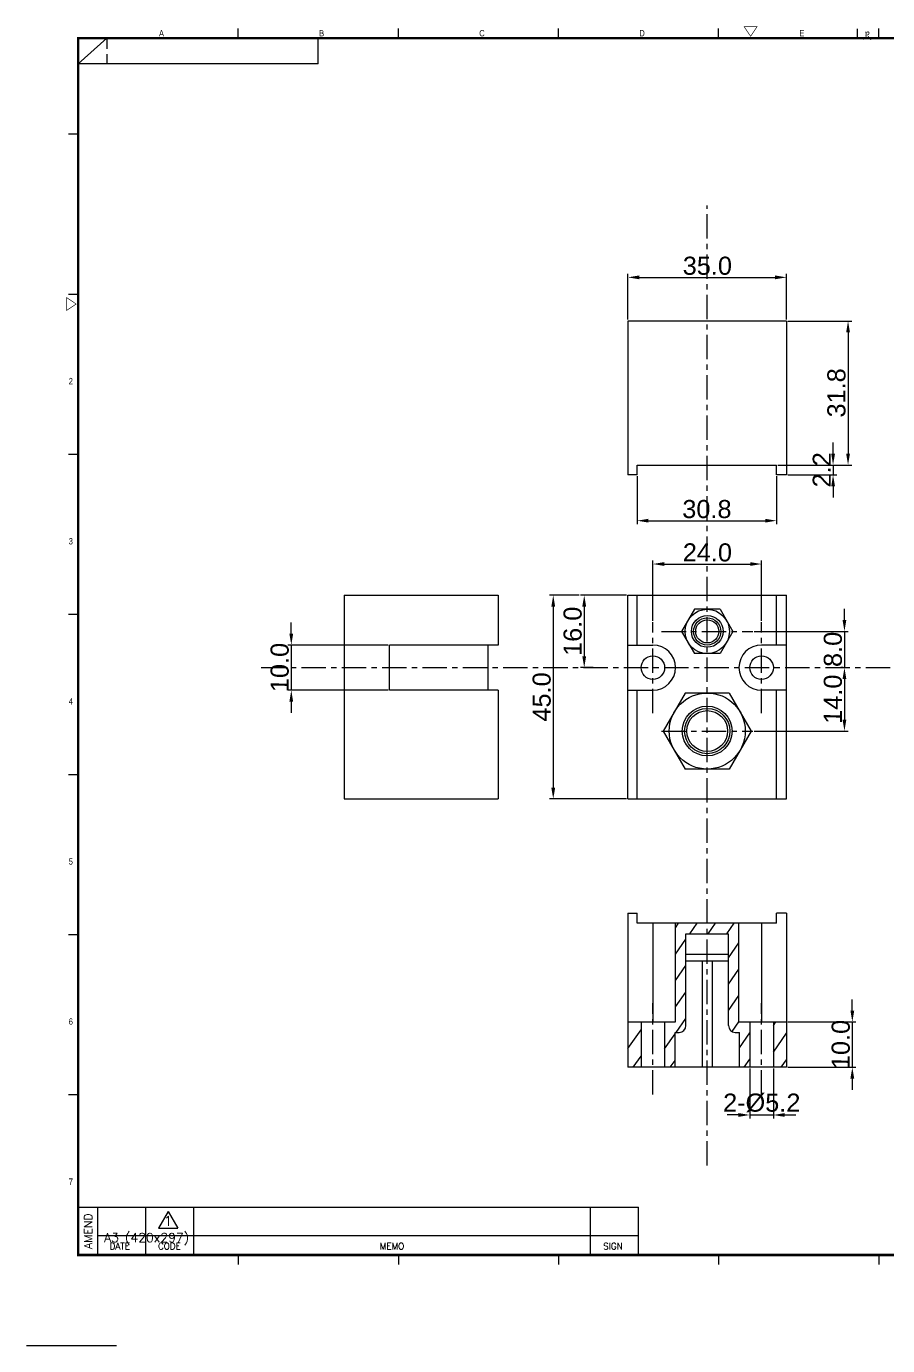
# Model space of a CAD drawing. Extents: x -425 to 6552, y -3049 to 3105.
# Drawn here: x 1785.3 to 1975.5, y -1928 to -1636.7 of the extents above; entities that cross this region are included whole.
import ezdxf
from ezdxf.enums import TextEntityAlignment as Align

# ---------------------------------------------------------------- set-up
doc = ezdxf.new("R2010")
doc.units = 0
doc.header["$PDMODE"] = 3
doc.header["$PDSIZE"] = 1.5
doc.linetypes.add('CENTER', pattern=[17.8, 10.75, -2.35, 2.35, -2.35])
doc.linetypes.add('HIDDEN', pattern=[3.525, 2.35, -1.175])
doc.layers.get('0').update_dxf_attribs({"linetype": 'CONTINUOUS'})
doc.layers.get('DEFPOINTS').update_dxf_attribs({"linetype": 'CONTINUOUS'})
doc.layers.add('3', color=112, linetype='CENTER')
doc.layers.add('DIM', color=1, linetype='CONTINUOUS')
doc.styles.add('OMI-1', font='arial.ttf', dxfattribs={"oblique": 1})
doc.styles.add('SIM', font='simplex')
doc.styles.get("Standard").update_dxf_attribs({"font": 'gulim.ttc', "width": 0.8, "height": 2})
doc.dimstyles.new('1', dxfattribs={"dimtxt": 4, "dimasz": 2.5, "dimexe": 0.8, "dimexo": 0.3, "dimgap": 0.5, "dimtad": 1, "dimtoh": 1, "dimdec": 1, "dimzin": 0, "dimtxsty": 'OMI-1', "dimcen": 0, "dimclrd": 256, "dimclre": 256, "dimclrt": 256, "dimazin": 3, "dimtfac": 0.8, "dimtdec": 1, "dimtix": 1, "dimtmove": 0, "dimatfit": 3, "dimtolj": 1, "dimtzin": 0})

# ---------------------------------------------------------------- blocks, each defined once
blk = doc.blocks.new('*D6191')
at = {"layer": 'DEFPOINTS', "color": 0}
for p in [(1953.12, -1692.11), (1918.12, -1701.75), (1953.12, -1701.75)]:
    blk.add_point(p, dxfattribs=at)
at = {"layer": 'DIM'}
for p, q in [((1918.12, -1701.45), (1918.12, -1691.31)), ((1920.62, -1692.11), (1950.62, -1692.11)), ((1953.12, -1701.45), (1953.12, -1691.31))]:
    blk.add_line(p, q, dxfattribs=at)
for points in [[(1920.62, -1691.69), (1920.62, -1692.53), (1918.12, -1692.11)], [(1950.62, -1692.53), (1950.62, -1691.69), (1953.12, -1692.11)]]:
    blk.add_solid(points, dxfattribs=at)
at = {"layer": 'DIM', "insert": (1935.62, -1689.57), "char_height": 4, "attachment_point": 5, "style": 'OMI-1'}
blk.add_mtext('\\A1;35.0', dxfattribs=at)
blk = doc.blocks.new('*D6192')
at = {"layer": 'DEFPOINTS', "color": 0}
for p in [(1953.12, -1701.75), (1950.92, -1733.55), (1966.72, -1733.55)]:
    blk.add_point(p, dxfattribs=at)
at = {"layer": 'DIM'}
for p, q in [((1953.42, -1701.75), (1967.52, -1701.75)), ((1966.72, -1704.25), (1966.72, -1731.05)), ((1951.22, -1733.55), (1967.52, -1733.55))]:
    blk.add_line(p, q, dxfattribs=at)
for points in [[(1967.13, -1704.25), (1966.3, -1704.25), (1966.72, -1701.75)], [(1966.3, -1731.05), (1967.13, -1731.05), (1966.72, -1733.55)]]:
    blk.add_solid(points, dxfattribs=at)
at = {"layer": 'DIM', "insert": (1964.17, -1717.65), "char_height": 4, "attachment_point": 5, "rotation": 90, "style": 'OMI-1'}
blk.add_mtext('\\A1;31.8', dxfattribs=at)
blk = doc.blocks.new('*D6193')
at = {"layer": 'DEFPOINTS', "color": 0}
for p in [(1950.92, -1733.55), (1953.12, -1735.75), (1963.41, -1735.75)]:
    blk.add_point(p, dxfattribs=at)
at = {"layer": 'DIM'}
for p, q in [((1963.41, -1731.05), (1963.41, -1728.55)), ((1951.22, -1733.55), (1964.21, -1733.55)), ((1953.42, -1735.75), (1964.21, -1735.75)), ((1963.41, -1733.55), (1963.41, -1735.75)), ((1963.41, -1738.25), (1963.41, -1740.75))]:
    blk.add_line(p, q, dxfattribs=at)
for points in [[(1963, -1731.05), (1963.83, -1731.05), (1963.41, -1733.55)], [(1963.83, -1738.25), (1963, -1738.25), (1963.41, -1735.75)]]:
    blk.add_solid(points, dxfattribs=at)
at = {"layer": 'DIM', "insert": (1960.91, -1734.65), "char_height": 4, "attachment_point": 5, "rotation": 90, "style": 'OMI-1'}
blk.add_mtext('\\A1;2.2', dxfattribs=at)
blk = doc.blocks.new('*D6194')
at = {"layer": 'DEFPOINTS', "color": 0}
for p in [(1920.12, -1735.75), (1950.92, -1735.75), (1950.92, -1745.85)]:
    blk.add_point(p, dxfattribs=at)
at = {"layer": 'DIM'}
for p, q in [((1920.12, -1736.05), (1920.12, -1746.65)), ((1950.92, -1736.05), (1950.92, -1746.65)), ((1922.62, -1745.85), (1948.42, -1745.85))]:
    blk.add_line(p, q, dxfattribs=at)
for points in [[(1922.62, -1745.43), (1922.62, -1746.26), (1920.12, -1745.85)], [(1948.42, -1746.26), (1948.42, -1745.43), (1950.92, -1745.85)]]:
    blk.add_solid(points, dxfattribs=at)
at = {"layer": 'DIM', "insert": (1935.52, -1743.3), "char_height": 4, "attachment_point": 5, "style": 'OMI-1'}
blk.add_mtext('\\A1;30.8', dxfattribs=at)
blk = doc.blocks.new('*D6195')
at = {"layer": 'DEFPOINTS', "color": 0}
for p in [(1947.62, -1755.42), (1923.62, -1768.24), (1947.62, -1768.24)]:
    blk.add_point(p, dxfattribs=at)
at = {"layer": 'DIM'}
for p, q in [((1923.62, -1767.94), (1923.62, -1754.62)), ((1926.12, -1755.42), (1945.12, -1755.42)), ((1947.62, -1767.94), (1947.62, -1754.62))]:
    blk.add_line(p, q, dxfattribs=at)
for points in [[(1926.12, -1755), (1926.12, -1755.83), (1923.62, -1755.42)], [(1945.12, -1755.83), (1945.12, -1755), (1947.62, -1755.42)]]:
    blk.add_solid(points, dxfattribs=at)
at = {"layer": 'DIM', "insert": (1935.62, -1752.88), "char_height": 4, "attachment_point": 5, "style": 'OMI-1'}
blk.add_mtext('\\A1;24.0', dxfattribs=at)
blk = doc.blocks.new('*D6196')
at = {"layer": 'DEFPOINTS', "color": 0}
for p in [(1945.68, -1770.3), (1962.74, -1778.3), (1965.92, -1778.3)]:
    blk.add_point(p, dxfattribs=at)
at = {"layer": 'DIM'}
for p, q in [((1965.92, -1767.8), (1965.92, -1765.3)), ((1945.98, -1770.3), (1966.72, -1770.3)), ((1965.92, -1770.3), (1965.92, -1778.3)), ((1963.04, -1778.3), (1966.72, -1778.3)), ((1965.92, -1780.8), (1965.92, -1783.3))]:
    blk.add_line(p, q, dxfattribs=at)
for points in [[(1965.51, -1767.8), (1966.34, -1767.8), (1965.92, -1770.3)], [(1966.34, -1780.8), (1965.51, -1780.8), (1965.92, -1778.3)]]:
    blk.add_solid(points, dxfattribs=at)
at = {"layer": 'DIM', "insert": (1963.38, -1774.3), "char_height": 4, "attachment_point": 5, "rotation": 90, "style": 'OMI-1'}
blk.add_mtext('\\A1;8.0', dxfattribs=at)
blk = doc.blocks.new('*D6197')
at = {"layer": 'DEFPOINTS', "color": 0}
for p in [(1965.92, -1778.3), (1945.68, -1792.3), (1965.92, -1792.3)]:
    blk.add_point(p, dxfattribs=at)
at = {"layer": 'DIM'}
for p, q in [((1965.62, -1778.3), (1965.12, -1778.3)), ((1965.92, -1780.8), (1965.92, -1789.8)), ((1945.98, -1792.3), (1966.72, -1792.3))]:
    blk.add_line(p, q, dxfattribs=at)
for points in [[(1966.34, -1780.8), (1965.51, -1780.8), (1965.92, -1778.3)], [(1965.51, -1789.8), (1966.34, -1789.8), (1965.92, -1792.3)]]:
    blk.add_solid(points, dxfattribs=at)
at = {"layer": 'DIM', "insert": (1963.38, -1785.3), "char_height": 4, "attachment_point": 5, "rotation": 90, "style": 'OMI-1'}
blk.add_mtext('\\A1;14.0', dxfattribs=at)
blk = doc.blocks.new('*D6198')
at = {"layer": 'DEFPOINTS', "color": 0}
for p in [(1918.12, -1762.3), (1908.46, -1778.3), (1910.7, -1778.3)]:
    blk.add_point(p, dxfattribs=at)
at = {"layer": 'DIM'}
for p, q in [((1917.82, -1762.3), (1907.66, -1762.3)), ((1908.46, -1764.8), (1908.46, -1775.8)), ((1910.4, -1778.3), (1907.66, -1778.3))]:
    blk.add_line(p, q, dxfattribs=at)
for points in [[(1908.88, -1764.8), (1908.04, -1764.8), (1908.46, -1762.3)], [(1908.04, -1775.8), (1908.88, -1775.8), (1908.46, -1778.3)]]:
    blk.add_solid(points, dxfattribs=at)
at = {"layer": 'DIM', "insert": (1905.92, -1770.3), "char_height": 4, "attachment_point": 5, "rotation": 90, "style": 'OMI-1'}
blk.add_mtext('\\A1;16.0', dxfattribs=at)
blk = doc.blocks.new('*D6199')
at = {"layer": 'DEFPOINTS', "color": 0}
for p in [(1907.66, -1762.3), (1901.62, -1807.3), (1918.12, -1807.3)]:
    blk.add_point(p, dxfattribs=at)
at = {"layer": 'DIM'}
for p, q in [((1907.36, -1762.3), (1900.82, -1762.3)), ((1901.62, -1764.8), (1901.62, -1804.8)), ((1917.82, -1807.3), (1900.82, -1807.3))]:
    blk.add_line(p, q, dxfattribs=at)
for points in [[(1902.04, -1764.8), (1901.2, -1764.8), (1901.62, -1762.3)], [(1901.2, -1804.8), (1902.04, -1804.8), (1901.62, -1807.3)]]:
    blk.add_solid(points, dxfattribs=at)
at = {"layer": 'DIM', "insert": (1899.08, -1784.8), "char_height": 4, "attachment_point": 5, "rotation": 90, "style": 'OMI-1'}
blk.add_mtext('\\A1;45.0', dxfattribs=at)
blk = doc.blocks.new('*D6508')
at = {"layer": 'DEFPOINTS', "color": 0}
for p in [(1953.12, -1856.55), (1953.12, -1866.55), (1967.66, -1866.55)]:
    blk.add_point(p, dxfattribs=at)
at = {"layer": 'DIM'}
for p, q in [((1967.66, -1854.05), (1967.66, -1851.55)), ((1953.42, -1856.55), (1968.46, -1856.55)), ((1967.66, -1856.55), (1967.66, -1866.55)), ((1953.42, -1866.55), (1968.46, -1866.55)), ((1967.66, -1869.05), (1967.66, -1871.55))]:
    blk.add_line(p, q, dxfattribs=at)
for points in [[(1967.24, -1854.05), (1968.08, -1854.05), (1967.66, -1856.55)], [(1968.08, -1869.05), (1967.24, -1869.05), (1967.66, -1866.55)]]:
    blk.add_solid(points, dxfattribs=at)
at = {"layer": 'DIM', "insert": (1965.12, -1861.55), "char_height": 4, "attachment_point": 5, "rotation": 90, "style": 'OMI-1'}
blk.add_mtext('\\A1;10.0', dxfattribs=at)
blk = doc.blocks.new('*D6509')
at = {"layer": 'DEFPOINTS', "color": 0}
for p in [(1945.02, -1866.55), (1950.22, -1866.55), (1950.22, -1877.09)]:
    blk.add_point(p, dxfattribs=at)
at = {"layer": 'DIM'}
for p, q in [((1945.02, -1866.85), (1945.02, -1877.89)), ((1950.22, -1866.85), (1950.22, -1877.89)), ((1942.52, -1877.09), (1940.02, -1877.09)), ((1945.02, -1877.09), (1950.22, -1877.09)), ((1952.72, -1877.09), (1955.22, -1877.09))]:
    blk.add_line(p, q, dxfattribs=at)
for points in [[(1942.52, -1877.5), (1942.52, -1876.67), (1945.02, -1877.09)], [(1952.72, -1876.67), (1952.72, -1877.5), (1950.22, -1877.09)]]:
    blk.add_solid(points, dxfattribs=at)
at = {"layer": 'DIM', "insert": (1947.62, -1874.43), "char_height": 4, "attachment_point": 5, "style": 'OMI-1'}
blk.add_mtext('\\A1;\\A1;2-%%C5.2', dxfattribs=at)
blk = doc.blocks.new('*D6510')
at = {"layer": 'DEFPOINTS', "color": 0}
for p in [(1865.47, -1773.3), (1843.78, -1783.3), (1865.47, -1783.3)]:
    blk.add_point(p, dxfattribs=at)
at = {"layer": 'DIM'}
for p, q in [((1843.78, -1770.8), (1843.78, -1768.3)), ((1865.17, -1773.3), (1842.98, -1773.3)), ((1843.78, -1773.3), (1843.78, -1783.3)), ((1865.17, -1783.3), (1842.98, -1783.3)), ((1843.78, -1785.8), (1843.78, -1788.3))]:
    blk.add_line(p, q, dxfattribs=at)
for points in [[(1843.36, -1770.8), (1844.19, -1770.8), (1843.78, -1773.3)], [(1844.19, -1785.8), (1843.36, -1785.8), (1843.78, -1783.3)]]:
    blk.add_solid(points, dxfattribs=at)
at = {"layer": 'DIM', "insert": (1841.23, -1778.3), "char_height": 4, "attachment_point": 5, "rotation": 90, "style": 'OMI-1'}
blk.add_mtext('\\A1;10.0', dxfattribs=at)

msp = doc.modelspace()

# ---------------------------------------------------------------- hatches: boundary and pattern name
at = {"linetype": 'CONTINUOUS'}
h = msp.add_hatch(dxfattribs=at)
h.set_pattern_fill('ANSI31', color=2, angle=10, style=0, pattern_type=2)
h.set_pattern_definition([(55, (1935.6196, -1866.5506), (-2.73952, 1.91823), [])])
edge = h.paths.add_edge_path()
edge.add_line((1918.12, -1866.55), (1921.02, -1866.55))
edge.add_line((1918.12, -1866.55), (1918.12, -1856.55))
edge.add_line((1918.12, -1856.55), (1921.02, -1856.55))
edge.add_line((1921.02, -1856.55), (1921.02, -1866.55))
edge = h.paths.add_edge_path()
edge.add_line((1926.22, -1866.55), (1928.52, -1866.55))
edge.add_line((1926.22, -1856.55), (1926.22, -1866.55))
edge.add_line((1926.22, -1856.55), (1928.62, -1856.55))
edge.add_line((1928.62, -1856.55), (1928.62, -1834.75))
edge.add_line((1928.62, -1834.75), (1942.62, -1834.75))
edge.add_line((1942.62, -1856.55), (1942.62, -1834.75))
edge.add_line((1942.62, -1856.55), (1945.02, -1856.55))
edge.add_line((1945.02, -1856.55), (1945.02, -1866.55))
edge.add_line((1942.72, -1866.55), (1945.02, -1866.55))
edge.add_line((1942.72, -1866.55), (1942.72, -1858.85))
edge.add_line((1941.82, -1858.85), (1942.72, -1858.85))
edge.add_arc((1941.82, -1857.35), 1.5, 180, 270)
edge.add_line((1940.32, -1857.35), (1940.32, -1837.05))
edge.add_line((1930.92, -1837.05), (1940.32, -1837.05))
edge.add_line((1930.92, -1857.35), (1930.92, -1837.05))
edge.add_arc((1929.42, -1857.35), 1.5, 270, 0)
edge.add_line((1928.52, -1858.85), (1929.42, -1858.85))
edge.add_line((1928.52, -1866.55), (1928.52, -1858.85))
edge = h.paths.add_edge_path()
edge.add_line((1950.22, -1866.55), (1953.12, -1866.55))
edge.add_line((1950.22, -1856.55), (1950.22, -1866.55))
edge.add_line((1950.22, -1856.55), (1953.12, -1856.55))
edge.add_line((1953.12, -1866.55), (1953.12, -1856.55))

# ---------------------------------------------------------------- linework, layer by layer
for p, q in [((1832.06, -1639.3), (1832.06, -1637.18)), ((1867.42, -1639.3), (1867.42, -1637.18)), ((1902.78, -1639.3), (1902.78, -1637.18)), ((1938.14, -1639.3), (1938.14, -1637.18)), ((1968.73, -1637.24), (1968.73, -1638.47)), ((1973.49, -1639.3), (1973.49, -1637.18)), ((1796.71, -1644.96), (1803.07, -1639.3)), ((1849.74, -1644.96), (1849.74, -1639.3)), ((1968.73, -1638.47), (1968.73, -1639.54)), ((1849.74, -1644.96), (1796.71, -1644.96)), ((1796.71, -1660.52), (1794.59, -1660.52)), ((1796.71, -1695.88), (1794.59, -1695.88)), ((1796.71, -1731.23), (1794.59, -1731.23)), ((1796.71, -1766.59), (1794.59, -1766.59)), ((1796.71, -1801.95), (1794.59, -1801.95)), ((1796.71, -1837.3), (1794.59, -1837.3)), ((1796.71, -1872.66), (1794.59, -1872.66)), ((1796.71, -1897.41), (1920.46, -1897.41)), ((1800.95, -1897.41), (1800.95, -1908.02)), ((1811.56, -1897.41), (1811.56, -1908.02)), ((1816.58, -1898.4), (1814.46, -1902.11)), ((1816.58, -1898.4), (1818.7, -1902.11)), ((1822.16, -1897.41), (1822.16, -1908.02)), ((1909.85, -1908.02), (1909.85, -1897.41)), ((1920.46, -1908.02), (1920.46, -1897.41)), ((1814.46, -1902.11), (1818.7, -1902.11)), ((1920.46, -1903.78), (1800.95, -1903.78)), ((1832.06, -1908.02), (1832.06, -1910.14)), ((1867.42, -1908.02), (1867.42, -1910.14)), ((1902.78, -1908.02), (1902.78, -1910.14)), ((1938.14, -1908.02), (1938.14, -1910.14)), ((1973.49, -1908.02), (1973.49, -1910.14)), ((1785.28, -1928.02), (1805.16, -1928.02))]:
    msp.add_line(p, q)
at = {"linetype": 'HIDDEN'}
msp.add_line((1803.07, -1639.3), (1803.07, -1644.96), dxfattribs=at)
at = {"color": 7, "linetype": 'CONTINUOUS'}
for p, q in [((1918.12, -1701.75), (1918.12, -1735.75)), ((1953.12, -1701.75), (1918.12, -1701.75)), ((1953.12, -1701.75), (1953.12, -1735.75)), ((1920.12, -1735.75), (1918.12, -1735.75)), ((1920.12, -1735.75), (1920.12, -1733.55)), ((1920.12, -1733.55), (1950.92, -1733.55)), ((1950.92, -1735.75), (1950.92, -1733.55)), ((1953.12, -1735.75), (1950.92, -1735.75)), ((1855.47, -1762.3), (1855.47, -1807.3)), ((1855.47, -1762.3), (1889.47, -1762.3)), ((1889.47, -1762.3), (1889.47, -1773.3)), ((1918.12, -1807.3), (1918.12, -1762.3)), ((1918.12, -1762.3), (1953.12, -1762.3)), ((1920.12, -1773.3), (1920.12, -1762.3)), ((1950.92, -1773.3), (1950.92, -1762.3)), ((1953.12, -1807.3), (1953.12, -1762.3)), ((1865.47, -1783.3), (1865.47, -1773.3)), ((1889.47, -1773.3), (1865.47, -1773.3)), ((1887.27, -1783.3), (1887.27, -1773.3)), ((1918.12, -1773.3), (1923.62, -1773.3)), ((1953.12, -1773.3), (1947.62, -1773.3)), ((1889.47, -1783.3), (1865.47, -1783.3)), ((1889.47, -1783.3), (1889.47, -1807.3)), ((1918.12, -1783.3), (1923.62, -1783.3)), ((1920.12, -1807.3), (1920.12, -1783.3)), ((1953.12, -1783.3), (1947.62, -1783.3)), ((1950.92, -1807.3), (1950.92, -1783.3)), ((1855.47, -1807.3), (1889.47, -1807.3)), ((1918.12, -1807.3), (1953.12, -1807.3)), ((1918.12, -1832.55), (1920.12, -1832.55)), ((1918.12, -1832.55), (1918.12, -1866.55)), ((1920.12, -1834.75), (1920.12, -1832.55)), ((1950.92, -1834.75), (1920.12, -1834.75)), ((1923.62, -1834.75), (1923.62, -1856.55)), ((1928.62, -1856.55), (1928.62, -1834.75)), ((1942.62, -1856.55), (1942.62, -1834.75)), ((1947.62, -1834.75), (1947.62, -1856.55)), ((1953.12, -1832.55), (1950.92, -1832.55)), ((1950.92, -1834.75), (1950.92, -1832.55)), ((1953.12, -1832.55), (1953.12, -1866.55)), ((1930.92, -1837.05), (1940.32, -1837.05)), ((1930.92, -1857.35), (1930.92, -1837.05)), ((1940.32, -1857.35), (1940.32, -1837.05)), ((1930.92, -1841.55), (1940.32, -1841.55)), ((1930.92, -1843.05), (1940.32, -1843.05)), ((1934.55, -1866.55), (1934.55, -1843.05)), ((1936.69, -1843.05), (1936.69, -1866.55)), ((1918.12, -1856.55), (1928.62, -1856.55)), ((1921.02, -1856.55), (1921.02, -1866.55)), ((1926.22, -1856.55), (1926.22, -1866.55)), ((1942.62, -1856.55), (1953.12, -1856.55)), ((1945.02, -1856.55), (1945.02, -1866.55)), ((1950.22, -1856.55), (1950.22, -1866.55)), ((1928.52, -1866.55), (1928.52, -1858.85)), ((1928.52, -1858.85), (1929.42, -1858.85)), ((1941.82, -1858.85), (1942.72, -1858.85)), ((1942.72, -1866.55), (1942.72, -1858.85)), ((1953.12, -1866.55), (1918.12, -1866.55))]:
    msp.add_line(p, q, dxfattribs=at)
at = {"color": 4}
for p, q in [((1932.79, -1765.4), (1929.96, -1770.3)), ((1938.45, -1765.4), (1932.79, -1765.4)), ((1938.45, -1765.4), (1941.28, -1770.3)), ((1929.96, -1770.3), (1932.79, -1775.2)), ((1941.28, -1770.3), (1938.45, -1775.2)), ((1938.45, -1775.2), (1932.79, -1775.2)), ((1930.77, -1783.9), (1925.92, -1792.3)), ((1940.47, -1783.9), (1930.77, -1783.9)), ((1940.47, -1783.9), (1945.32, -1792.3)), ((1925.92, -1792.3), (1930.77, -1800.7)), ((1945.32, -1792.3), (1940.47, -1800.7)), ((1940.47, -1800.7), (1930.77, -1800.7))]:
    msp.add_line(p, q, dxfattribs=at)
for points, const_width in [([(1945.21, -1638.88), (1946.62, -1636.76), (1943.79, -1636.76)], 0.141), ([(2185.64, -1639.3), (1796.71, -1639.3), (1796.71, -1908.02), (2185.64, -1908.02)], 0.566), ([(1796.28, -1698), (1794.16, -1699.41), (1794.16, -1696.58)], 0.141)]:
    msp.add_lwpolyline(points, close=True, dxfattribs=dict(const_width=const_width))
for centre, radius in [((1935.62, -1770.3), 4.9), ((1935.62, -1770.3), 3), ((1935.62, -1770.3), 2.55), ((1935.62, -1792.3), 8.4), ((1935.62, -1792.3), 5), ((1935.62, -1792.3), 4.5)]:
    msp.add_circle(centre, radius, dxfattribs=at)
at = {"color": 7, "linetype": 'CONTINUOUS'}
for centre, radius in [((1935.62, -1770.3), 3.5), ((1923.62, -1778.3), 2.6), ((1947.62, -1778.3), 2.6), ((1935.62, -1792.3), 5.5)]:
    msp.add_circle(centre, radius, dxfattribs=at)
for centre, radius, start, end in [((1923.62, -1778.3), 5, 270, 90), ((1947.62, -1778.3), 5, 90, 270), ((1929.42, -1857.35), 1.5, 270, 0), ((1941.82, -1857.35), 1.5, 180, 270)]:
    msp.add_arc(centre, radius, start, end, dxfattribs=at)
at = {"layer": '3', "linetype": 'CENTER', "ltscale": 0.5}
for p, q in [((1935.62, -1888.21), (1935.62, -1676.24)), ((1923.62, -1788.36), (1923.62, -1768.24)), ((1947.62, -1788.36), (1947.62, -1768.24)), ((1925.56, -1770.3), (1945.68, -1770.3)), ((1837.13, -1778.3), (2106.24, -1778.3)), ((1925.56, -1792.3), (1945.68, -1792.3)), ((1923.62, -1872.55), (1923.62, -1852.42)), ((1947.62, -1872.55), (1947.62, -1852.42))]:
    msp.add_line(p, q, dxfattribs=at)

# ---------------------------------------------------------------- texts
at = {"width": 0.85}
for s, p in [('A', (1814.56, -1638.9)), ('B', (1849.92, -1638.9)), ('C', (1885.28, -1638.9)), ('D', (1920.63, -1638.9)), ('E', (1955.99, -1638.9)), ('2', (1794.63, -1715.73)), ('3', (1794.63, -1751.09)), ('4', (1794.63, -1786.45)), ('5', (1794.63, -1821.8)), ('6', (1794.63, -1857.16)), ('7', (1794.63, -1892.52))]:
    msp.add_text(s, height=1.41, dxfattribs=at).set_placement(p)
at = {"oblique": 5, "width": 0.8}
msp.add_text("`a'", height=1.768, rotation=180, dxfattribs=at).set_placement((1972.15, -1637.83))
at = {"style": 'SIM'}
msp.add_text('AMEND', height=1.768, rotation=90, dxfattribs=at).set_placement((1799.8, -1902.75), align=Align.CENTER)
for s, height, p in [('1', 2.12, (1816.58, -1900.52)), ('DATE', 1.414, (1805.9, -1906.05)), ('CODE', 1.414, (1816.86, -1906.05)), ('MEMO', 1.414, (1866.01, -1906.05)), ('SIGN', 1.414, (1914.8, -1906.05))]:
    msp.add_text(s, height=height, dxfattribs=at).set_placement(p, align=Align.MIDDLE)
msp.add_text('A3 (420x297)', height=2, dxfattribs=at).set_placement((1802.44, -1905.16))

# ---------------------------------------------------------------- dimensions: what is measured, and where the dimension line sits
at = {"layer": 'DIM'}
for base, p1, p2, picture, middle in [((1953.12, -1692.11), (1918.12, -1701.75), (1953.12, -1701.75), '*D6191', (1935.62, -1689.57)), ((1950.92, -1745.85), (1920.12, -1735.75), (1950.92, -1735.75), '*D6194', (1935.52, -1743.3)), ((1947.62, -1755.42), (1923.62, -1768.24), (1947.62, -1768.24), '*D6195', (1935.62, -1752.88))]:
    dim = msp.add_linear_dim(base=base, p1=p1, p2=p2, dimstyle='1', dxfattribs=at)
    dim.commit()
    dim.dimension.update_dxf_attribs({"geometry": picture, "text_midpoint": middle})
for base, p1, p2, picture, middle in [((1966.72, -1733.55), (1953.12, -1701.75), (1950.92, -1733.55), '*D6192', (1964.17, -1717.65)), ((1963.41, -1735.75), (1950.92, -1733.55), (1953.12, -1735.75), '*D6193', (1960.91, -1734.65)), ((1901.62, -1807.3), (1907.66, -1762.3), (1918.12, -1807.3), '*D6199', (1899.08, -1784.8)), ((1908.46, -1778.3), (1918.12, -1762.3), (1910.7, -1778.3), '*D6198', (1905.92, -1770.3)), ((1965.92, -1778.3), (1945.68, -1770.3), (1962.74, -1778.3), '*D6196', (1963.38, -1774.3)), ((1843.78, -1783.3), (1865.47, -1773.3), (1865.47, -1783.3), '*D6510', (1841.23, -1778.3)), ((1965.92, -1792.3), (1965.92, -1778.3), (1945.68, -1792.3), '*D6197', (1963.38, -1785.3)), ((1967.66, -1866.55), (1953.12, -1856.55), (1953.12, -1866.55), '*D6508', (1965.12, -1861.55))]:
    dim = msp.add_linear_dim(base=base, p1=p1, p2=p2, angle=90, dimstyle='1', dxfattribs=at)
    dim.commit()
    dim.dimension.update_dxf_attribs({"geometry": picture, "text_midpoint": middle})
dim = msp.add_linear_dim(base=(1950.22, -1877.09), p1=(1945.02, -1866.55), p2=(1950.22, -1866.55), text='\\A1;2-%%C<>', dimstyle='1', override={"dimtxsty": 'OMI-1'}, dxfattribs=at)
dim.commit()
dim.dimension.update_dxf_attribs({"geometry": '*D6509', "text_midpoint": (1947.62, -1874.43)})

doc.saveas('drawing.dxf')
